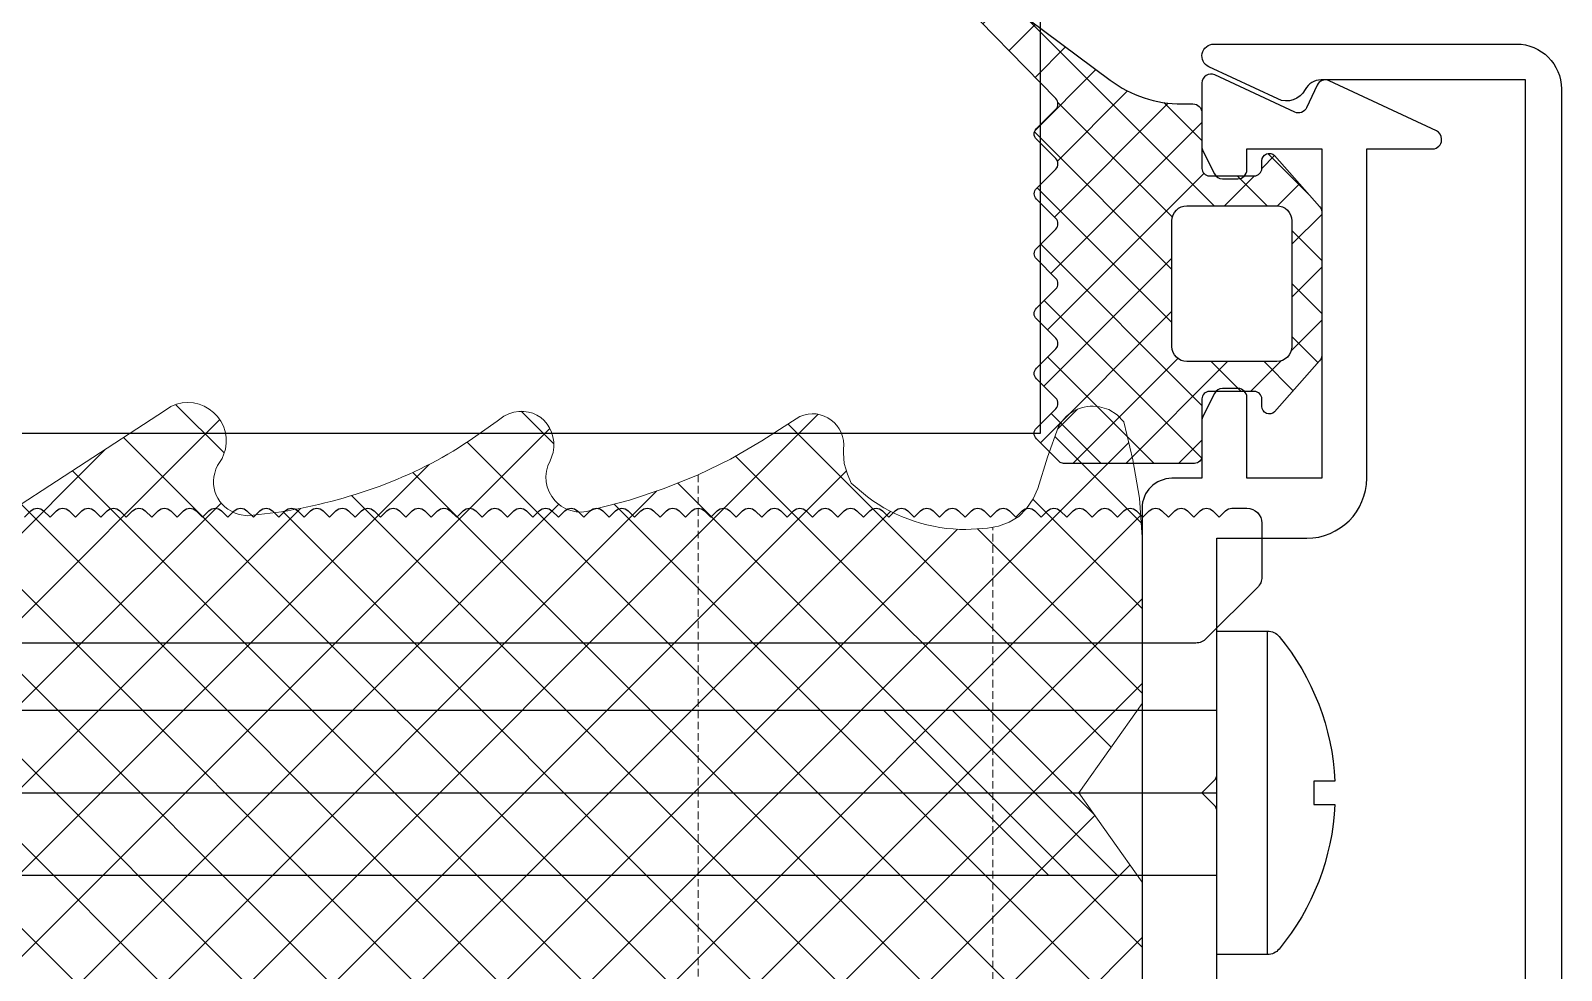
# Model space of a CAD drawing. Header units: millimetres. Extents: x 1744 to 18744, y -2272 to 2782.
# Drawn here: x 6780.4 to 6831.5, y 2193.2 to 2224.6 of the extents above; entities that cross this region are included whole.
import ezdxf

# ---------------------------------------------------------------- set-up
doc = ezdxf.new("R2010")
doc.units = ezdxf.units.MM
doc.linetypes.add('HIDDEN', pattern=[0.375, 0.25, -0.125])
for name, color, linetype, lineweight in [('2', 3, 'HIDDEN', 13), ('Уплотнители', 1, 'Continuous', 20), ('Штриховка', 1, 'Continuous', 5)]:
    doc.layers.add(name, color=color, linetype=linetype, lineweight=lineweight)
doc.layers.add('Steklopaket 50mm', color=100, linetype='Continuous')

# ---------------------------------------------------------------- blocks, each defined once
blk = doc.blocks.new('КПС 758')
blk.add_lwpolyline([(-23.77189233610943, 2.328926368117663, 0.4142135623730884), (-23.62678547851965, 1.930248553484943), (-22.87189233610797, 1.578236100090633, -0.4142135623730148), (-22.72678547852001, 1.179558285457004), (-23.97189233611016, -1.490581987416135, 0.5486187866266384), (-23.69999999999846, -1.917367465938241), (-21.57082039324769, -1.917367465938241, 0.1164338214658533), (-21.43665631459908, -1.885695623238006), (-20.66583592134839, -1.500285426613571, 0.2840790438404192), (-20.49999999999773, -1.231957269312714), (-20.49999999999773, -0.7173674659375138, 0.4142135623730951), (-20.79999999999882, -0.4173674659382415), (-21.49999999999772, -0.4173674659382415), (-21.49999999999772, 2.082632534061755), (-10.49999999999772, 2.082632534061755), (-10.49999999999772, -0.4173674659382415), (-13.19999999999845, -0.4173674659382415, 0.4142135623730951), (-13.49999999999772, -0.7173674659375138), (-13.49999999999772, -1.231957269312714, 0.2840790438404195), (-13.33416407864888, -1.500285426613571), (-12.56334368539819, -1.885695623238006, 0.1164338214657995), (-12.42917960674776, -1.917367465938241), (-10.49999999999772, -1.917367465938241), (-10.49999999999772, -2.917367465938241, 0.414213562373069), (-9.499999999997726, -3.917367465938241), (9.500000000000451, -3.917367465938241, 0.4142135623730703), (10.50000000000045, -2.917367465938241), (10.50000000000045, -1.917367465938241), (12.42917960675231, -1.917367465938241, 0.116433821465798), (12.56334368540092, -1.885695623238006), (13.33416407865161, -1.500285426613571, 0.2840790438404168), (13.50000000000227, -1.231957269312714), (13.50000000000227, -0.7173674659375138, 0.4142135623730951), (13.20000000000118, -0.4173674659382415), (10.50000000000227, -0.4173674659382415), (10.50000000000227, 2.082632534061755), (21.50000000000227, 2.082632534061755), (21.50000000000227, -0.4173674659382415), (20.80000000000155, -0.4173674659382415, 0.4142135623730951), (20.50000000000228, -0.7173674659375138), (20.50000000000228, -1.231957269312714, 0.2840790438404166), (20.66583592135112, -1.500285426613571), (21.4366563146018, -1.885695623238006, 0.1164338214658603), (21.57082039325223, -1.917367465938241), (23.70000000000118, -1.917367465938241, 0.5486187866266258), (23.97189233611289, -1.490581987416135), (22.72678547852456, 1.179558285457004, -0.4142135623730013), (22.87189233611252, 1.578236100090633), (23.6267854785242, 1.930248553484943, 0.4142135623730747), (23.77189233611398, 2.328926368117663), (22.10228166233765, 5.909418012584409, 0.2914734195861182), (21.83038932622776, 6.082632534061757), (21.80000000000155, 6.082632534061757, 0.4142135623731233), (21.50000000000227, 5.782632534062487), (21.50000000000227, 3.582632534061758), (10.50000000000227, 3.582632534061758, 0.4142135623730284), (8.50000000000227, 1.582632534061754), (8.500000000000455, -1.41736746593824), (0.6242640687128187, -1.41736746593824, 0.1989123673797095), (0.4121320343588195, -1.505235431581695), (2.2737e-12, -1.917367465938241), (-0.4121320343542723, -1.505235431581695, 0.1989123673797164), (-0.6242640687100903, -1.41736746593824), (-8.499999999997726, -1.41736746593824), (-8.499999999997726, 1.582632534061754, 0.4142135623730284), (-10.49999999999772, 3.582632534061758), (-21.49999999999772, 3.582632534061758), (-21.49999999999772, 5.782632534062487, 0.4142135623731232), (-21.79999999999882, 6.082632534061757), (-21.83038932622321, 6.082632534061757, 0.2914734195861226), (-22.10228166233493, 5.909418012584409)], format="xyb", close=True)
blk = doc.blocks.new('ТПУ-007ММ')
at = {"true_color": 0xafd9aa}
h = blk.add_hatch(dxfattribs=at)
h.set_pattern_fill('ANSI37', color=9, scale=10, angle=180, style=0)
h.set_pattern_definition([(225, (-3851.062278646376, 2334.401214431863), (0.8838834764831842, -0.8838834764831845), []), (315, (-3851.062278646376, 2334.401214431863), (0.8838834764831845, 0.8838834764831842), [])])
edge = h.paths.add_edge_path(flags=16)
edge.add_line((2.100000000000362, -1), (-2.099999999999452, -1))
edge.add_arc((-2.099999999999452, -1.5), 0.5, 90, 180)
edge.add_line((-2.599999999999451, -1.5), (-2.599999999999451, -4.5))
edge.add_arc((-2.099999999999452, -4.5), 0.5, 180, 270)
edge.add_line((-2.099999999999452, -5), (2.100000000000358, -5))
edge.add_arc((2.100000000000362, -4.5), 0.5, 270, 360)
edge.add_line((2.600000000000363, -4.5), (2.600000000000363, -1.5))
edge.add_arc((2.100000000000362, -1.5), 0.5, 0, 90)
edge = h.paths.add_edge_path()
edge.add_arc((-3.849999999999451, -2.25), 0.25, 0, 90, ccw=False)
edge.add_line((-3.599999999999451, -2.25), (-3.599999999999451, -3.75))
edge.add_arc((-3.849999999999451, -3.75), 0.25, -90, 0, ccw=False)
edge.add_line((-3.849999999999451, -4), (-5.75, -4))
edge.add_arc((-5.75, -4.25), 0.25, 90, 180)
edge.add_line((-6, -4.25), (-6, -8.620710677857005))
edge.add_arc((-5.800000000000141, -8.620710677856747), 0.1999999999998589, 180.0000000000738, 224.9999999902793)
edge.add_line((-5.941421356261344, -8.762132034069962), (-5.17677669529621, -9.52677669529612))
edge.add_arc((-4.999999999999771, -9.349999999999712), 0.2499999999997005, 224.9999999999954, 314.9999999087703)
edge.add_line((-4.82322330498482, -9.526776695577608), (-4.176776692393103, -8.880330085326475))
edge.add_arc((-3.999999997096437, -9.057106780622993), 0.2499999999999367, 45.000000091357606, 135.0000000000242, ccw=False)
edge.add_line((-3.823223302081713, -8.880330085044532), (-3.176776692393103, -9.526776695293393))
edge.add_arc((-2.999999997096209, -9.34999999999652), 0.2500000000003486, 224.9999999999965, 314.9999999096534)
edge.add_line((-2.823223302078075, -9.526776695572153), (-2.176776692393104, -8.880330085301011))
edge.add_arc((-1.999999997096438, -9.057106780597373), 0.2499999999998262, 45.00000009958609, 135.0000000000495, ccw=False)
edge.add_line((-1.823223302107178, -8.880330084993602), (-1.176776692393104, -9.526776695057832))
edge.add_arc((-0.9999999970964379, -9.349999999760962), 0.2500000000001829, 225.0000000000322, 314.9999999861131)
edge.add_line((-0.8232233018425175, -9.52677669510058), (-0.176776695296212, -8.880330086008142))
edge.add_arc((6.821e-13, -9.057106781304778), 0.2500000000001829, 44.9999998704028, 135.0000000000414, ccw=False)
edge.add_line((0.1767766956972991, -8.880330086407868), (0.8232233009784977, -9.526776695015087))
edge.add_arc((0.9999999962751644, -9.34999999971842), 0.2500000000000422, 225, 315)
edge.add_line((1.176776691571831, -9.526776695015087), (1.823223304952079, -8.880330085008154))
edge.add_arc((1.999999999848794, -9.057106780704647), 0.2499999999999543, 44.99999985266362, 134.9999998703907, ccw=False)
edge.add_line((2.176776695599983, -8.880330085862623), (2.823223300978497, -9.526776695015087))
edge.add_arc((2.999999996275163, -9.34999999971842), 0.2500000000000422, 225, 315)
edge.add_line((3.176776691571831, -9.526776695015087), (3.823223305644205, -8.880330084783964))
edge.add_arc((4.000000000540693, -9.057106780480296), 0.2499999999996804, 44.99999983277689, 134.9999998703798, ccw=False)
edge.add_line((4.176776696353043, -8.880330085699825), (4.823223300978495, -9.526776695015087))
edge.add_arc((4.999999996275163, -9.34999999971842), 0.2500000000000422, 225, 315)
edge.add_line((5.176776691571831, -9.526776695015087), (5.823223305103962, -8.880330084894466))
edge.add_arc((6.000000000000909, -9.057106780590932), 0.250000000000095, 44.99999997215542, 134.9999998704322, ccw=False)
edge.add_line((6.176776695383522, -8.880330085380137), (9.823223300978494, -12.42322330470324))
edge.add_arc((9.999999996275164, -12.24644660940657), 0.2500000000000422, 225, 315)
edge.add_line((10.17677669157183, -12.42322330470324), (10.38689254327437, -12.21310745542268))
edge.add_arc((10.21011584899605, -12.0363307591077), 0.2500000000000171, 314.9999996699439, 380.2248594312913)
edge.add_line((10.44470162820016, -11.94990441940035), (6.795423048550218, -7.064793884438586))
edge.add_arc((10.00000000000057, -4.67090864027216), 4.000000000000575, 179.9999999999984, 216.7604916387839, ccw=False)
edge.add_line((6, -4.670908640272044), (6, -4.299999999999727))
edge.add_arc((5.700000000000499, -4.299999999999498), 0.2999999999994998, 359.9999999999566, 449.9999999999565)
edge.add_line((5.700000000000727, -4), (3.850000000000362, -4))
edge.add_arc((3.850000000000362, -3.75), 0.25, 180, 270, ccw=False)
edge.add_line((3.600000000000362, -3.75), (3.600000000000362, -2.25))
edge.add_arc((3.850000000000362, -2.25), 0.25, 90, 180, ccw=False)
edge.add_line((3.850000000000362, -2), (4.100000000000362, -2))
edge.add_arc((4.100000000000316, -1.749999999999995), 0.2500000000000029, 270.0000000000106, 405.0646371708096)
edge.add_line((4.276577155499579, -1.573023989886223), (2.573188937358279, -0.0730239898862237))
edge.add_arc((2.396611781859076, -0.2499999999998687), 0.2499999999998686, 45.06463717079881, 90.00000000000345)
edge.add_line((2.396611781859064, 0), (-2.396611781858153, 0))
edge.add_arc((-2.39661178185817, -0.2499999999998687), 0.2499999999998687, 89.99999999999653, 134.9353628292011)
edge.add_line((-2.573188937357372, -0.0730239898862237), (-4.276577155498671, -1.573023989886223))
edge.add_arc((-4.099999999999398, -1.749999999999992), 0.2500000000000067, 134.9353628291926, 269.9999999999871)
edge.add_line((-4.09999999999945, -2), (-3.849999999999451, -2))
at = {"color": 9, "true_color": 0xafd9aa}
for points in [[(-3.849999999999451, -2, -0.4142135623730951), (-3.599999999999451, -2.25), (-3.599999999999451, -3.75, -0.4142135623730951), (-3.849999999999451, -4), (-5.75, -4, 0.4142135623730951), (-6, -4.25), (-6, -8.620710677857005, 0.1989123673352304), (-5.941421356261344, -8.762132034069962), (-5.17677669529621, -9.52677669529612, 0.4142135619067565), (-4.82322330498482, -9.526776695577608), (-4.176776692393103, -8.880330085326475, -0.4142135619062035), (-3.823223302081713, -8.880330085044532), (-3.176776692393103, -9.526776695293393, 0.4142135619112647), (-2.823223302078075, -9.526776695572153), (-2.176776692393104, -8.880330085301011, -0.4142135618642688), (-1.823223302107178, -8.880330084993602), (-1.176776692393104, -9.526776695057832, 0.4142135623019409), (-0.8232233018425175, -9.52677669510058), (-0.176776695296212, -8.880330086008142, -0.4142135630358015), (0.1767766956972991, -8.880330086407868), (0.8232233009784977, -9.526776695015087, 0.4142135623730951), (1.176776691571831, -9.526776695015087), (1.823223304952079, -8.880330085008154, -0.4142135624637165), (2.176776695599983, -8.880330085862623), (2.823223300978497, -9.526776695015087, 0.4142135623730959), (3.176776691571831, -9.526776695015087), (3.823223305644205, -8.880330084783964, -0.4142135625653189), (4.176776696353043, -8.880330085699825), (4.823223300978495, -9.526776695015087, 0.4142135623730951), (5.176776691571831, -9.526776695015087), (5.823223305103962, -8.880330084894466, -0.4142135618530923), (6.176776695383522, -8.880330085380137), (9.823223300978494, -12.42322330470324, 0.4142135623730951), (10.17677669157183, -12.42322330470324), (10.38689254327437, -12.21310745542268, 0.2925382143430558), (10.44470162820016, -11.94990441940035), (6.795423048550218, -7.064793884438586, -0.1617877531424436), (6, -4.670908640272044), (6, -4.299999999999727, 0.4142135623730951), (5.700000000000727, -4), (3.850000000000362, -4, -0.4142135623730951), (3.600000000000362, -3.75), (3.600000000000362, -2.25, -0.4142135623730951), (3.850000000000362, -2), (4.100000000000362, -2, 0.6685866648355444), (4.276577155499579, -1.573023989886223), (2.573188937358279, -0.0730239898862237, 0.1986191920077149), (2.396611781859064, 0), (-2.396611781858154, 0, 0.1986191920077149), (-2.573188937357372, -0.0730239898862237), (-4.276577155498671, -1.573023989886223, 0.668586664835515), (-4.09999999999945, -2)], [(2.100000000000362, -1), (-2.099999999999452, -1, 0.4142135623730951), (-2.599999999999451, -1.5), (-2.599999999999451, -4.5, 0.4142135623730951), (-2.099999999999452, -5), (2.100000000000362, -5, 0.4142135623730951), (2.600000000000363, -4.5), (2.600000000000363, -1.5, 0.4142135623730951)]]:
    blk.add_lwpolyline(points, format="xyb", close=True, dxfattribs=at)
blk = doc.blocks.new('ВС 5.5х60 А2 DIN7981')
for p, q in [((0, 1.18234e-11), (0, -59.99999999997633)), ((-5.40000000000509, -61.68969696194199), (5.399999999994179, -61.68969696194199))]:
    blk.add_line(p, q)
for points in [[(2.749999999994543, -59.99999999997633), (2.749999999992724, -5.897394031388103), (-5.457e-12, 1.18234e-11), (-2.750000000005456, -5.897394031388103), (-2.750000000005456, -59.99999999997633)], [(-2.750000000003633, -56.67128480155316), (2.749999999994543, -51.17128480155407), (2.749999999994543, -48.879618134888), (-2.750000000003633, -54.37961813488619)]]:
    blk.add_lwpolyline(points, close=True)
blk.add_lwpolyline([(-0.3930000000054861, -63.94057696377878, -0.1618488601451376), (-5.218181818185255, -62.07539156986239, -0.2238875363520592), (-5.40000000000509, -61.68969696194199), (-5.40000000000509, -59.99999999997633), (5.399999999994179, -59.99999999997633), (5.399999999994179, -61.68969696194199, -0.2238875363520589), (5.218181818174342, -62.07539156986239, -0.1618488601451411), (0.3929999999945721, -63.94057696377878), (0.3929999999945721, -63.24028786657891), (-0.3930000000054861, -63.24028786657891)], format="xyb", close=True)
blk = doc.blocks.new('КПС 954')
at = {"color": 0}
blk.add_lwpolyline([(-22.19491347237363, -3.800000000001091), (-22.40704550673127, -3.587867965644363, 0.4142135623730951), (-22.83130957544199, -3.587867965644363), (-23.04344160979872, -3.800000000001091), (-23.25557364415454, -3.587867965644363, 0.4142135623730951), (-23.67983771286526, -3.587867965644363), (-23.89196974722199, -3.800000000001091), (-24.10410178157781, -3.587867965644363, 0.4142135623730951), (-24.52836585028945, -3.587867965644363), (-24.74049788464617, -3.800000000001091), (-24.952629919002, -3.587867965644363, 0.4142135623730951), (-25.37689398771272, -3.587867965644363), (-25.58902602207036, -3.800000000001091), (-25.80115805642345, -3.587867965644363, 0.4142135623730951), (-26.2254221251369, -3.587867965644363), (-26.43755415949363, -3.800000000001091), (-26.64968619384945, -3.587867965644363, 0.4142135623730951), (-27.07395026256108, -3.587867965644363), (-27.28608229691781, -3.800000000001091), (-27.4982143312709, -3.587867965644363, 0.4142135623730951), (-27.92247839998618, -3.587867965644363), (-28.13461043434108, -3.800000000001091), (-28.34674246869963, -3.587867965644363, 0.4142135623730951), (-28.77100653741036, -3.587867965644363), (-28.98313857176345, -3.800000000001091), (-29.195270606122, -3.587867965644363, 0.4142135623730951), (-29.61953467483363, -3.587867965644363), (-29.83166670918854, -3.800000000001091), (-30.04379874354436, -3.587867965644363, 0.4142135623730951), (-30.46806281225599, -3.587867965644363), (-30.68019484661272, -3.800000000001091), (-30.89232688096763, -3.587867965644363, 0.4142135623730951), (-31.31659094967927, -3.587867965644363), (-31.5287229840369, -3.800000000001091), (-31.74085501838999, -3.587867965644363, 0.4142135623730951), (-32.16511908710345, -3.587867965644363), (-32.37725112146018, -3.800000000001091), (-32.58938315581327, -3.587867965644363, 0.4142135623730951), (-33.01364722452945, -3.587867965644363), (-33.22577925888254, -3.800000000001091), (-33.43791129323927, -3.587867965644363, 0.4142135623730951), (-33.86217536195272, -3.587867965644363), (-34.07430739630581, -3.800000000001091), (-34.28643943066254, -3.587867965644363, 0.4142135623730951), (-34.71070349937509, -3.587867965644363), (-34.92283553372999, -3.800000000001091), (-35.13496756808673, -3.587867965644363, 0.4142135623730951), (-35.55923163680018, -3.587867965644363), (-35.77136367115328, -3.800000000001091), (-35.98349570551091, -3.587867965644363, 0.4142135623730951), (-36.40775977422436, -3.587867965644363), (-36.61989180857836, -3.800000000001091), (-36.83202384293418, -3.587867965644363, 0.4142135623730951), (-37.25628791164581, -3.587867965644363), (-37.46841994600163, -3.800000000001091), (-37.68055198035836, -3.587867965644363, 0.4142135623730951), (-38.10481604906818, -3.587867965644363), (-38.31694808342673, -3.800000000001091), (-38.52908011778163, -3.587867965644363, 0.4142135623730951), (-38.95334418649236, -3.587867965644363), (-39.16547622085, -3.800000000001091), (-39.37760825520399, -3.587867965644363, 0.4142135623730951), (-39.80187232391654, -3.587867965644363), (-40.01400435827327, -3.800000000001091), (-40.22613639262909, -3.587867965644363, 0.4142135623730951), (-40.65040046134071, -3.587867965644363), (-40.86253249569653, -3.800000000001091), (-41.07466453005327, -3.587867965644363, 0.4142135623730951), (-41.49892859876671, -3.587867965644363), (-41.71106063311981, -3.800000000001091), (-41.92319266747746, -3.587867965644363, 0.4142135623730951), (-42.34745673618816, -3.587867965644363), (-42.55958877054399, -3.800000000001091), (-42.7717208049007, -3.587867965644363, 0.4142135623730951), (-43.19598487361235, -3.587867965644363), (-43.40811690796907, -3.800000000001091), (-43.62024894232488, -3.587867965644363, 0.4142135623730951), (-44.04451301103563, -3.587867965644363), (-44.25664504539236, -3.800000000001091), (-44.46877707974546, -3.587867965644363, 0.4142135623730951), (-44.89304114845888, -3.587867965644363), (-45.10517318281654, -3.800000000001091), (-45.31730521716961, -3.587867965644363, 0.4142135623730951), (-45.74156928588307, -3.587867965644363), (-45.95370132023981, -3.800000000001091), (-46.1658333545929, -3.587867965644363, 0.4142135623730951), (-46.59009742330725, -3.587867965644363), (-46.80222945766399, -3.800000000001091), (-47.01436149201799, -3.587867965644363, 0.4142135623730951), (-47.43862556073054, -3.587867965644363), (-47.65075759508727, -3.800000000001091), (-47.86288962944126, -3.587867965644363, 0.4142135623730951), (-48.28715369815563, -3.587867965644363), (-48.49928573250871, -3.800000000001091), (-48.71141776686727, -3.587867965644363, 0.4142135623730951), (-49.13568183558073, -3.587867965644363), (-49.34781386993201, -3.800000000001091), (-49.55994590428963, -3.587867965644363, 0.4142135623730951), (-49.98420997300217, -3.587867965644363), (-50.19634200735618, -3.800000000001091), (-50.40847404171291, -3.587867965644363, 0.4142135623730951), (-50.83273811042545, -3.587867965644363), (-51.04487014478036, -3.800000000001091), (-51.25700217913617, -3.587867965644363, 0.4142135623730951), (-51.68126624784964, -3.587867965644363), (-51.89339828220636, -3.800000000001091), (-52.10553031655946, -3.587867965644363, 0.4142135623730951), (-52.52979438527109, -3.587867965644363), (-52.74192641962963, -3.800000000001091), (-52.95405845398363, -3.587867965644363, 0.4142135623730951), (-53.378322522698, -3.587867965644363), (-53.59045455705291, -3.800000000001091), (-53.80258659140963, -3.587867965644363, 0.4142135623730951), (-54.22685066012036, -3.587867965644363), (-54.43898269447527, -3.800000000001091), (-54.651114728832, -3.587867965644363, 0.4142135623730951), (-55.07537879754727, -3.587867965644363), (-55.28751083189852, -3.800000000001091), (-55.49964286625618, -3.587867965644363, 0.4142135623730951), (-55.92390693496781, -3.587867965644363), (-56.13603896932271, -3.800000000001091), (-56.34817100367945, -3.587867965644363, 0.4142135623730951), (-56.772435072392, -3.587867965644363), (-56.9845671067469, -3.800000000001091), (-57.19669914110363, -3.587867965644363, 0.4142135623730951), (-57.62096320981527, -3.587867965644363), (-57.83309524417018, -3.800000000001091), (-58.04522727852691, -3.587867965644363, 0.4142135623730951), (-58.46949134723764, -3.587867965644363), (-58.68162338159618, -3.800000000001091), (-58.89375541595018, -3.587867965644363, 0.4142135623730951), (-59.31801948466271, -3.587867965644363), (-59.53015151902036, -3.800000000001091), (-59.74228355337345, -3.587867965644363, 0.4142135623730951), (-60.16654762208691, -3.587867965644363), (-60.37867965644363, -3.800000000001091), (-60.59081169079854, -3.587867965644363, 0.4142135623730951), (-61.01507575951018, -3.587867965644363), (-61.22720779386509, -3.800000000001091), (-61.4393398282209, -3.587867965644363, 0.4142135623730951), (-61.86360389693527, -3.587867965644363), (-62.07573593128927, -3.800000000001091), (-62.287867965646, -3.587867965644363, 0.198912367379652), (-62.50000000000091, -3.5), (-63.00000000000091, -3.5, 0.4142135623731618), (-63.50000000000091, -4), (-63.50000000000091, -5.79289321881424, 0.1989123673796616), (-63.35355339059515, -6.146446609407576), (-61.64644660940846, -7.853553390594241, 0.1989123673796997), (-61.29289321881515, -8), (-3.000000000000909, -8, 0.4142135623730951)], format="xyb", dxfattribs=at)
blk = doc.blocks.new('Adifoam 530.082')
at = {"layer": 'Штриховка', "lineweight": 5}
h = blk.add_hatch(dxfattribs=at)
h.set_pattern_fill('ANSI37', color=256, scale=16, style=0)
h.set_pattern_definition([(45, (-11767.11427816318, 3725.758192763536), (-1.414213562373094, 1.414213562373094), []), (135, (-11767.11427816318, 3725.758192763536), (-1.414213562373094, -1.414213562373094), [])])
h.paths.add_polyline_path([(-49.05925030256549, 9.237499111162832), (-49.25513905690241, 9.272067714916828), (-49.60338573170156, 9.402660218061557), (-49.9298669891832, 9.59854897201876), (-50.19105199528532, 9.859733978308213), (-50.40870616712709, 10.18621523540923), (-50.56106408720916, 10.53446191020839), (-50.88754534468989, 11.57920193460586), (-51.2575574368093, 12.60217654206644), (-51.45344619114621, 12.86336154759692), (-51.69286578011814, 13.08101571925135), (-51.99758162047327, 13.21160822239608), (-52.30229746082568, 13.2769044739689), (-52.62877871830824, 13.2769044739689), (-52.93349455885437, 13.16807738852139), (-53.21644498207843, 12.99395405074165), (-53.43409915373467, 12.75453446214942), (-53.7388149940889, 11.49214026609616), (-53.9564691659325, 10.20798065310646), (-54.0435308344422, 8.902055622420447), (-54.0435308344422, 3.351874244087865), (-51.93228536909099, 0.3700120917360437), (-49.05925030256549, 0.3700120917360437)])
edge = h.paths.add_edge_path()
edge.add_line((-39.22128174138561, 10.99153567121539), (-40.30955259984692, 11.51390568303395))
edge.add_line((-40.30955259984692, 11.51390568303304), (-41.35429262405703, 12.12333736412165))
edge.add_line((-41.35429262405613, 12.12333736412256), (-42.37726723113701, 12.79806529602501))
edge.add_line((-42.37726723113701, 12.79806529602501), (-42.61668681991795, 12.92865779916974))
edge.add_spline(control_points=[(-42.61668681991795, 12.92865779916883), (-43.34111245484018, 13.2776299877396), (-44.19830713440842, 12.63736396643208), (-44.07496977030768, 11.84038694089531)], knot_values=[0, 0, 0, 0, 1, 1, 1, 1], degree=3, periodic=0)
edge.add_line((-44.07496977030768, 11.84038694089531), (-44.07496977030768, 11.81862152319809))
edge.add_line((-44.07496977030768, 11.81862152319809), (-44.07496977030768, 11.70979443775149))
edge.add_line((-44.07496977030768, 11.70979443775059), (-44.09673518762612, 11.36154776295143))
edge.add_line((-44.09673518762518, 11.36154776295143), (-44.20556227345239, 11.01330108815227))
edge.add_line((-44.20556227345332, 11.01330108815227), (-44.33615477640706, 10.70858524798814))
edge.add_line((-44.33615477640706, 10.70858524798814), (-44.88029020573503, 10.25151148698205))
edge.add_spline(control_points=[(-44.88029020573594, 10.25151148698205), (-45.78282950436642, 9.545949214103077), (-47.02454655394832, 9.154534461932595), (-48.16686819843835, 9.1632406287099)], knot_values=[0, 0, 0, 0, 1, 1, 1, 1], degree=3, periodic=0)
edge.add_line((-48.16686819843835, 9.1632406287099), (-48.885126965165, 9.20677146334492))
edge.add_line((-48.88512696516682, 9.20677146334492), (-49.05925030256639, 9.237499111163288))
edge.add_line((-49.05925030256549, 9.237499111162832), (-49.05925030256549, 0.3700120917358163))
edge.add_line((-49.05925030256549, 0.3700120917360437), (-39.2212817413847, 0.3700120917360437))
edge.add_line((-39.22128174138561, 0.3700120917360437), (-39.22128174138561, 10.99153567121539))
edge = h.paths.add_edge_path()
edge.add_line((-12.10157194680323, 5.702539298413284), (-12.64570737613121, 7.313180169265022))
edge.add_line((-12.64570737613212, 7.313180169265247), (-12.62394195900468, 7.552599757857477))
edge.add_line((-12.62394195900379, 7.552599757856566), (-12.53688029030309, 7.770253930271338))
edge.add_line((-12.53688029030491, 7.770253930271338), (-12.40628778735117, 7.944377267290747))
edge.add_line((-12.40628778734935, 7.944377267290747), (-12.1886336156931, 8.053204352737566))
edge.add_line((-12.1886336156931, 8.053204352737337), (-11.9709794438495, 8.09673518737236))
edge.add_line((-11.9709794438495, 8.09673518737236), (-10.7303506653061, 7.922611850352947))
edge.add_line((-10.7303506653061, 7.922611850352947), (-9.489721886569898, 7.661426844063271))
edge.add_line((-9.489721886571717, 7.661426844063496), (-8.270858524772848, 7.334945586201455))
edge.add_line((-8.270858524771027, 7.334945586202137), (-7.073760580479754, 6.921402659830391))
edge.add_line((-7.073760580480666, 6.921402659830162), (-6.812575574383116, 6.87787182595548))
edge.add_line((-6.812575574384027, 6.87787182595639), (-6.529625151156324, 6.921402659830846))
edge.add_spline(control_points=[(-6.529625151155414, 6.921402659830162), (-5.801934703880758, 7.079927448868602), (-5.434824667610881, 8.059008464428185), (-5.963724304701826, 8.619105199191836)], knot_values=[0, 0, 0, 0, 1, 1, 1, 1], degree=3, periodic=0)
edge.add_line((-5.963724304701826, 8.619105199191836), (-6.137847642101405, 8.814993953908468))
edge.add_line((-6.137847642101405, 8.814993953908468), (-12.47158403892081, 13.01571946767944))
edge.add_spline(control_points=[(-12.4715840389199, 13.01571946767944), (-13.13542926254376, 13.66178960067464), (-14.12756952845666, 13.35525997570357), (-14.32164449836455, 12.47158403892081)], knot_values=[0, 0, 0, 0, 1, 1, 1, 1], degree=3, periodic=0)
edge.add_line((-14.32164449836455, 12.47158403892081), (-14.34340991549197, 12.16686819799633))
edge.add_line((-14.34340991549288, 12.16686819799633), (-14.2781136639187, 10.53446191020748))
edge.add_line((-14.2781136639187, 10.53446191020839), (-14.256348246794, 10.27327690467928))
edge.add_spline(control_points=[(-14.25634824679218, 10.27327690467928), (-14.25417170509718, 9.70991535680514), (-14.81680773882181, 9.245586457325317), (-15.36638452238003, 9.293833131853717)], knot_values=[0, 0, 0, 0, 1, 1, 1, 1], degree=3, periodic=0)
edge.add_line((-15.33471295151321, 9.285915239137012), (-15.6275695286713, 9.359129383426533))
edge.add_line((-15.6275695286713, 9.359129383426533), (-21.43893591310371, 13.14631197082326))
edge.add_spline(control_points=[(-21.43893591310371, 13.14631197082326), (-22.39733978257391, 13.87363966139946), (-23.70725513919297, 12.94607013271888), (-23.4413542928196, 11.84038694089531)], knot_values=[0, 0, 0, 0, 1, 1, 1, 1], degree=3, periodic=0)
edge.add_line((-23.4413542928196, 11.84038694089531), (-23.33252720699238, 11.5356711007314))
edge.add_line((-23.33252720699238, 11.53567110073118), (-23.18016928671841, 11.29625151137861))
edge.add_spline(control_points=[(-23.18016928672114, 11.29625151137861), (-22.83591293842255, 10.63966142679919), (-23.18415961322171, 9.86408706169459), (-23.89842805344597, 9.663845223590666)], knot_values=[0, 0, 0, 0, 1, 1, 1, 1], degree=3, periodic=0)
edge.add_line((-23.89842805344597, 9.663845223590666), (-24.18137847667367, 9.642079806653557))
edge.add_line((-24.18137847667367, 9.642079806653783), (-25.31318016939167, 9.7509068921006))
edge.add_spline(control_points=[(-25.31318016939258, 9.750906892100373), (-27.6750906892612, 10.15211608208028), (-29.55888754552688, 10.82648125747573), (-31.58162031444954, 12.12333736412256)], knot_values=[0, 0, 0, 0, 1, 1, 1, 1], degree=3, periodic=0)
edge.add_line((-31.58162031444954, 12.12333736412256), (-32.51753325283062, 12.77629987908722))
edge.add_line((-32.51753325283062, 12.77629987908722), (-32.73518742467331, 12.95042321610663))
edge.add_spline(control_points=[(-32.73518742467241, 12.95042321610663), (-33.64897218866099, 13.4365175332814), (-34.56021765444893, 12.72333736390556), (-34.38935912939996, 11.73155985468747)], knot_values=[0, 0, 0, 0, 1, 1, 1, 1], degree=3, periodic=0)
edge.add_line((-34.38935912939996, 11.73155985468747), (-34.28053204357275, 11.47037484915836))
edge.add_line((-34.28053204357366, 11.47037484915927), (-34.17170495774462, 11.1656590082348))
edge.add_spline(control_points=[(-34.17170495774735, 11.1656590082348), (-33.93482466773094, 10.40858524771602), (-34.7085852480286, 9.635187424685682), (-35.45586457092578, 9.750906892100373)], knot_values=[0, 0, 0, 0, 1, 1, 1, 1], degree=3, periodic=0)
edge.add_line((-35.4326614763586, 9.744277436463562), (-35.76058041128, 9.837968561370415))
edge.add_line((-35.76058041127908, 9.837968561370415), (-36.93591293844202, 10.14268440153455))
edge.add_line((-36.93591293844202, 10.14268440153455), (-38.08948004847844, 10.53446191020816))
edge.add_line((-38.08948004847571, 10.53446191020839), (-39.22128174138561, 10.99153567121539))
edge.add_line((-39.22128174138561, 10.99153567121539), (-39.22128174138561, -10.25151148698228))
edge.add_line((-39.22128174138561, -10.25151148698205), (-38.08948004847753, -9.794437726735396))
edge.add_line((-38.08948004847571, -9.794437726736305), (-36.93591293844111, -9.402660218062463))
edge.add_line((-36.93591293844202, -9.402660218062463), (-35.76058041227407, -9.097944377395377))
edge.add_arc((-35.30440993406228, -10.16410335346745), 1.159649286400709, -28.003331200694106, 113.16431291852291, ccw=False)
edge.add_line((-34.28053204274875, -10.70858524584855), (-34.38935912939996, -10.99153567121561))
edge.add_spline(control_points=[(-34.38935912939996, -10.99153567121539), (-34.56021765444893, -11.98331318043347), (-33.64897218866099, -12.69649334904989), (-32.73518742467241, -12.21039903263454)], knot_values=[0, 0, 0, 0, 1, 1, 1, 1], degree=3, periodic=0)
edge.add_line((-32.73518742467241, -12.21039903263454), (-32.51753325282971, -12.03627569561354))
edge.add_line((-32.51753325283062, -12.03627569561376), (-31.58162031444954, -11.38331317989013))
edge.add_spline(control_points=[(-31.58162031444954, -11.38331317988923), (-29.70253929883438, -10.11946795629501), (-27.53579201934007, -9.381257557630306), (-25.31318016939258, -9.010882708628287)], knot_values=[0, 0, 0, 0, 1, 1, 1, 1], degree=3, periodic=0)
edge.add_line((-25.31318016939258, -9.010882708628287), (-24.18137847667277, -8.880290205483561))
edge.add_line((-24.18137847667367, -8.880290205483561), (-23.89842805344597, -8.923821040118582))
edge.add_spline(control_points=[(-23.89842805344597, -8.923821040118582), (-23.15550181393883, -9.141112454507036), (-22.8464328901955, -9.888754534479176), (-23.18016928672114, -10.55622732790652)], knot_values=[0, 0, 0, 0, 1, 1, 1, 1], degree=3, periodic=0)
edge.add_line((-23.18016928672114, -10.55622732790652), (-23.33252720699238, -10.79564691649875))
edge.add_line((-23.33252720699238, -10.79564691649875), (-23.4413542928196, -11.10036275666289))
edge.add_spline(control_points=[(-23.4413542928196, -11.10036275666289), (-23.70725513919297, -12.2060459492468), (-22.39733978257391, -13.13361547792738), (-21.43893591310371, -12.40628778735117)], knot_values=[0, 0, 0, 0, 1, 1, 1, 1], degree=3, periodic=0)
edge.add_line((-21.43893591310371, -12.40628778735117), (-15.6275695286713, -8.619105199193427))
edge.add_line((-15.6275695286713, -8.619105199194108), (-15.36638452238003, -8.553808947622201))
edge.add_spline(control_points=[(-15.36638452238003, -8.553808947622201), (-14.82370012116916, -8.506287786864503), (-14.26940749695677, -8.957557436941897), (-14.25634824679218, -9.511487303509968)], knot_values=[0, 0, 0, 0, 1, 1, 1, 1], degree=3, periodic=0)
edge.add_line((-14.25634824679218, -9.511487303509968), (-14.27811366391961, -9.794437726737211))
edge.add_line((-14.2781136639187, -9.794437726736305), (-14.34340991549288, -11.42684401452425))
edge.add_line((-14.34340991549288, -11.42684401452425), (-14.32164449836546, -11.73155985468838))
edge.add_spline(control_points=[(-14.32164449836455, -11.73155985468929), (-14.17291414752071, -12.59782345792064), (-13.07448609454877, -12.89709794442024), (-12.4715840389199, -12.27569528420736)], knot_values=[0, 0, 0, 0, 1, 1, 1, 1], degree=3, periodic=0)
edge.add_line((-12.4715840389199, -12.27569528420736), (-6.137847642100496, -8.074969770436608))
edge.add_line((-6.137847642101405, -8.074969770436383), (-5.963724304701826, -7.879081015719747))
edge.add_spline(control_points=[(-5.963724304701826, -7.879081015719747), (-5.434824667610881, -7.318984280956101), (-5.801934703880758, -6.339903264636178), (-6.529625151155414, -6.181378476358077)], knot_values=[0, 0, 0, 0, 1, 1, 1, 1], degree=3, periodic=0)
edge.add_line((-6.529625151155414, -6.181378476358077), (-6.812575574383116, -6.137847642483392))
edge.add_line((-6.812575574384027, -6.137847642484302), (-7.073760580481575, -6.181378476358985))
edge.add_line((-7.073760580480666, -6.181378476358077), (-8.270858524771937, -6.594921402729141))
edge.add_line((-8.270858524771027, -6.594921402730051), (-9.489721886569898, -6.921402659831755))
edge.add_line((-9.489721886571717, -6.921402659831982), (-10.73035066530701, -7.182587666121435))
edge.add_line((-10.7303506653061, -7.182587666121435), (-11.97097944385041, -7.356711003901182))
edge.add_line((-11.9709794438495, -7.356711003900272), (-12.1886336156931, -7.313180169265247))
edge.add_line((-12.1886336156931, -7.313180169265247), (-12.40628778734935, -7.204353083818657))
edge.add_line((-12.40628778734935, -7.204353083818657), (-12.53688029030491, -7.008464329101797))
edge.add_line((-12.53688029030491, -7.008464329102022), (-12.6239419590056, -6.812575574385391))
edge.add_line((-12.62394195900379, -6.812575574384482), (-12.64570737613121, -6.573155985793162))
edge.add_line((-12.64570737613212, -6.573155985793162), (-12.10157194680414, -4.962515114942789))
edge.add_line((-12.10157194680323, -4.962515114942106), (-11.81862152357644, -4.157194679894018))
edge.add_line((-11.81862152357644, -4.157194679894018), (-11.60096735192201, -3.330108827150978))
edge.add_line((-11.60096735192382, -3.330108827151886), (-11.38331318026939, -2.960096735415842))
edge.add_line((-11.38331318026758, -2.960096735414936), (-11.10036275703987, -2.65538089449069))
edge.add_line((-11.10036275704078, -2.655380894490459), (-10.77388149956004, -2.394195888961348))
edge.add_line((-10.77388149955914, -2.394195888961348), (-10.40386940763255, -2.176541717306918))
edge.add_line((-10.40386940763164, -2.176541717306918), (-10.01209189857763, -2.045949214162189))
edge.add_line((-10.01209189857763, -2.045949214162189), (-8.902055622797887, -1.741233373998056))
edge.add_arc((-5.200262622925947, -17.21688216916982), 15.91222728109998, 82.6186907048916, 103.45244755587112, ccw=False)
edge.add_line((-3.155985489749581, -1.436517533073581), (-2.002418379903244, -1.61064087085333))
edge.add_line((-2.002418379903244, -1.61064087085333), (-1.632406287786579, -1.654171704728014))
edge.add_line((-1.63240628778476, -1.654171704728014), (-1.262394196050991, -1.61064087085333))
edge.add_spline(control_points=[(-1.262394196051899, -1.61064087085333), (-0.5020556228046189, -1.398790810128502), (-0.0072551392313471, -0.8024183799616365), (0, 0)], knot_values=[0, 0, 0, 0, 1, 1, 1, 1], degree=3, periodic=0)
edge.add_line((0, 0), (-0.0435308344422083, 0.3700120917360437))
edge.add_line((-0.0435308344422083, 0.3700120917360437), (0, 0.7400241834720874))
edge.add_spline(control_points=[(0, 0.7400241834720874), (0.0253929865557439, 1.474607013282366), (-0.5582829505219709, 2.225151148338681), (-1.262394196051899, 2.350665054325415)], knot_values=[0, 0, 0, 0, 1, 1, 1, 1], degree=3, periodic=0)
edge.add_line((-1.262394196051899, 2.350665054325415), (-1.632406287785665, 2.394195888960438))
edge.add_line((-1.63240628778476, 2.394195888960438), (-2.002418379903244, 2.350665054325415))
edge.add_line((-2.002418379903244, 2.350665054325415), (-3.155985489749581, 2.176541717305779))
edge.add_arc((-5.200262624995954, 17.95690635302207), 15.91222728098861, 256.5475524516901, 277.3813093026696, ccw=False)
edge.add_line((-8.90205562279698, 2.481257557470144), (-10.01209189857672, 2.785973397634279))
edge.add_line((-10.01209189857763, 2.785973397634279), (-10.40386940763164, 2.916565900778778))
edge.add_line((-10.40386940763164, 2.916565900779004), (-10.77388149955823, 3.134220072433663))
edge.add_line((-10.77388149955914, 3.134220072433435), (-11.10036275703987, 3.395405078722886))
edge.add_line((-11.10036275704078, 3.395405078722886), (-11.38331318026849, 3.700120918887022))
edge.add_line((-11.38331318026758, 3.700120918887022), (-11.60096735192201, 4.070133010623748))
edge.add_line((-11.60096735192382, 4.070133010623973), (-11.81862152357826, 4.897218863367013))
edge.add_line((-11.81862152357644, 4.897218863366106), (-12.10157194680323, 5.702539298412375))
edge = h.paths.add_edge_path()
edge.add_line((-39.22128174138561, 0.3700120917360437), (-49.05925030256639, 0.3700120917360437))
edge.add_line((-49.05925030256549, 0.3700120917360437), (-49.05925030256549, -8.497474926930863))
edge.add_line((-49.05925030256549, -8.497474926930863), (-48.88512696516591, -8.466747279112496))
edge.add_line((-48.88512696516682, -8.466747279111585), (-48.16686819844107, -8.423216445234857))
edge.add_spline(control_points=[(-48.16686819843835, -8.42321644523554), (-47.02454655394832, -8.414510277701082), (-45.78246674748334, -8.805925030629624), (-44.88029020573594, -9.511487303509968)], knot_values=[0, 0, 0, 0, 1, 1, 1, 1], degree=3, periodic=0)
edge.add_line((-44.88029020573594, -9.511487303509968), (-44.33615477640795, -9.968561064516054))
edge.add_line((-44.33615477640706, -9.968561064516054), (-44.20556227345332, -10.27327690468019))
edge.add_line((-44.20556227345332, -10.27327690468019), (-44.09673518762612, -10.62152357947934))
edge.add_line((-44.09673518762518, -10.62152357947934), (-44.07496977030677, -10.9697702542785))
edge.add_line((-44.07496977030768, -10.9697702542785), (-44.07496977030768, -10.99153567121539))
edge.add_line((-44.07496977030768, -10.99153567121539), (-44.07496977030768, -11.1003627566622))
edge.add_spline(control_points=[(-44.07496977030768, -11.10036275666289), (-44.19141475225297, -11.90604594897468), (-43.34401451049415, -12.53434099191508), (-42.61668681991795, -12.18863361569674)], knot_values=[0, 0, 0, 0, 1, 1, 1, 1], degree=3, periodic=0)
edge.add_line((-42.61668681991795, -12.18863361569674), (-42.37726723113701, -12.03627569561217))
edge.add_line((-42.37726723113701, -12.0362756956124), (-41.35429262405703, -11.38331317988968))
edge.add_line((-41.35429262405613, -11.38331317988923), (-40.30955259984603, -10.77388149956095))
edge.add_line((-40.30955259984692, -10.77388149956095), (-39.22128174138561, -10.25151148698228))
edge.add_line((-39.22128174138561, -10.25151148698205), (-39.22128174138561, 0.370012091736271))
edge = h.paths.add_edge_path()
edge.add_line((-49.05925030256549, 0.3700120917360437), (-51.93228536909099, 0.3700120917360437))
edge.add_line((-51.93228536909099, 0.3700120917360437), (-54.0435308344422, -2.611850060615779))
edge.add_line((-54.0435308344422, -2.611850060615779), (-54.0435308344422, -2.633615477553348))
edge.add_line((-54.0435308344422, -2.633615477553576), (-54.0435308344422, -8.162031438946995))
edge.add_line((-54.0435308344422, -8.162031438946087), (-53.9564691659325, -9.467956468874943))
edge.add_line((-53.9564691659325, -9.467956468874943), (-53.7388149940889, -10.75211608186373))
edge.add_line((-53.7388149940889, -10.75211608186373), (-53.43409915373378, -12.0145102779179))
edge.add_line((-53.43409915373467, -12.0145102779179), (-53.21644498208113, -12.25392986726979))
edge.add_line((-53.21644498207843, -12.25392986726956), (-52.93349455885163, -12.42805320428897))
edge.add_line((-52.93349455885437, -12.42805320428897), (-52.62877871830914, -12.51511487279868))
edge.add_spline(control_points=[(-52.62877871830824, -12.51511487279868), (-52.04836759376849, -12.61015719431179), (-51.55574365189204, -12.37146311949118), (-51.2575574368093, -11.86215235783538)], knot_values=[0, 0, 0, 0, 1, 1, 1, 1], degree=3, periodic=0)
edge.add_line((-51.2575574368093, -11.86215235783538), (-50.88754534469081, -10.83917775113377))
edge.add_line((-50.88754534468989, -10.83917775113377), (-50.56106408720825, -9.794437726736305))
edge.add_line((-50.56106408720916, -9.794437726736305), (-50.408706167128, -9.446191051937149))
edge.add_line((-50.40870616712709, -9.446191051937149), (-50.19105199528532, -9.11970979407488))
edge.add_line((-50.19105199528532, -9.11970979407488), (-49.9298669891832, -8.858524788545992))
edge.add_line((-49.9298669891832, -8.858524788546674), (-49.60338573170338, -8.66263603383004))
edge.add_line((-49.60338573170156, -8.66263603382913), (-49.25513905690332, -8.532043530684401))
edge.add_line((-49.25513905690241, -8.532043530684401), (-49.05925030256639, -8.497474926930636))
edge.add_line((-49.05925030256549, -8.497474926930863), (-49.05925030256549, 0.3700120917360437))
at = {"layer": '2'}
for p, q in [((-39.22128174138561, -10.25151148698205), (-39.22128174138561, 10.99153567121539)), ((-49.05925030256549, 9.228536880281807), (-49.05925030256549, -8.488512696809723)), ((-19.1535671101592, 0.3700120917360437), (-51.93228536909099, 0.3700120917360437))]:
    blk.add_line(p, q, dxfattribs=at)
at = {"layer": 'Уплотнители'}
for points in [[(-52.62877871830824, -12.51511487279868), (-52.93349455885437, -12.42805320428897), (-53.21644498207843, -12.25392986726956), (-53.43409915373467, -12.0145102779179), (-53.7388149940889, -10.75211608186373), (-53.9564691659325, -9.467956468874943), (-54.0435308344422, -8.162031438946087), (-54.0435308344422, -2.611850060615779), (-51.93228536909099, 0.3700120917360437), (-54.0435308344422, 3.351874244087865), (-54.0435308344422, 8.902055622420447)], [(-51.93228536909099, 0.3700120917360437), (-51.93228536909099, 0.3482466747982471)], [(-54.0435308344422, -2.611850060615779), (-54.0435308344422, -2.633615477553576)], [(-54.0435308344422, -6.856106409019502), (-54.0435308344422, -6.87787182595639)], [(-51.2575574368093, -11.86215235783538), (-50.88754534468989, -10.83917775113377), (-50.56106408720916, -9.794437726736305), (-50.40870616712709, -9.446191051937149), (-50.19105199528532, -9.11970979407488), (-49.9298669891832, -8.858524788546674), (-49.60338573170156, -8.66263603382913), (-49.25513905690241, -8.532043530684401), (-48.88512696516682, -8.466747279111585), (-48.16686819843835, -8.42321644523554)], [(-21.43893591310371, -12.40628778735117), (-15.6275695286713, -8.619105199194108), (-15.36638452238003, -8.553808947622201)], [(-42.61668681991795, -12.18863361569674), (-42.37726723113701, -12.03627569561376), (-41.35429262405613, -11.38331317988923), (-40.30955259984692, -10.77388149956095), (-39.22128174138561, -10.25151148698205), (-38.08948004847571, -9.794437726736305), (-36.93591293844202, -9.402660218062463), (-35.76058041127908, -9.09794437713799)], [(-23.89842805344597, -8.923821040118582), (-24.18137847667367, -8.880290205483561), (-25.31318016939258, -9.010882708628287)], [(-44.07496977030768, -11.12212817436102), (-44.07496977030768, -11.10036275666289), (-44.07496977030768, -10.9697702542785), (-44.09673518762518, -10.62152357947934), (-44.20556227345332, -10.27327690468019), (-44.33615477640706, -9.968561064516054), (-44.88029020573594, -9.511487303509968)], [(-34.28053204357366, -10.73035066492593), (-34.28053204357366, -10.70858524798905), (-34.38935912939996, -10.99153567121539)], [(-23.4413542928196, -11.10036275666289), (-23.33252720699238, -10.79564691649875), (-23.18016928672114, -10.55622732790652)], [(-44.07496977030768, -10.9697702542785), (-44.07496977030768, -10.99153567121539)], [(-31.58162031444954, -11.38331317988923), (-32.51753325283062, -12.03627569561376), (-32.73518742467241, -12.21039903263454)]]:
    blk.add_lwpolyline(points, dxfattribs=at)
blk.add_arc((-35.30440993406228, -10.16410335346745), 1.159649286400655, 331.9966687021413, 113.1643128646082, dxfattribs=at)
for points in [[(-44.88029020573594, -9.511487303509968), (-45.78246674748334, -8.805925030629624), (-47.02454655394832, -8.414510277701082), (-48.16686819843835, -8.42321644523554)], [(-25.31318016939258, -9.010882708628287), (-27.53579201934007, -9.381257557630306), (-29.70253929883438, -10.11946795629501), (-31.58162031444954, -11.38331317988923)], [(-23.18016928672114, -10.55622732790652), (-22.8464328901955, -9.888754534479176), (-23.15550181393883, -9.141112454507036), (-23.89842805344597, -8.923821040118582)], [(-44.07496977030768, -11.10036275666289), (-44.19141475225297, -11.90604594897468), (-43.34401451049415, -12.53434099191508), (-42.61668681991795, -12.18863361569674)], [(-34.38935912939996, -10.99153567121539), (-34.56021765444893, -11.98331318043347), (-33.64897218866099, -12.69649334904989), (-32.73518742467241, -12.21039903263454)], [(-23.4413542928196, -11.10036275666289), (-23.70725513919297, -12.2060459492468), (-22.39733978257391, -13.13361547792738), (-21.43893591310371, -12.40628778735117)], [(-52.62877871830824, -12.51511487279868), (-52.04836759376849, -12.61015719431179), (-51.55574365189204, -12.37146311949118), (-51.2575574368093, -11.86215235783538)]]:
    blk.add_open_spline(points, degree=3, dxfattribs=at)
blk = doc.blocks.new('КП45309')
at = {"color": 0}
blk.add_lwpolyline([(-23.49999999999636, 2.524674022866747), (23.50000000000364, 2.524674022866747, -0.4142135623731006), (25.00000000000364, 1.024674022866747), (25.00000000000364, -9.075325977133618, -0.8025848516716022), (24.23747688518961, -9.24437328183012), (23.16558454907863, -6.945692748998227, -0.4015594422234813), (23.47692307692705, -6.028875826066722, 0.279739281223065), (23.80000000000473, -5.496603706313177), (23.80000000000473, 1.324674022866928), (-23.79999999999563, 1.324674022866928), (-23.79999999999563, -5.496603706313177, 0.279739281223065), (-23.47692307691978, -6.028875826066722, -0.4015594422234813), (-23.16558454906954, -6.945692748998227), (-24.23747688518052, -9.24437328183012, -0.8025848516716022), (-24.99999999999636, -9.075325977133618), (-24.99999999999636, 1.024674022866747, -0.4142135623731006)], format="xyb", close=True, dxfattribs=at)

msp = doc.modelspace()

# ---------------------------------------------------------------- linework, layer by layer
at = {"layer": 'Steklopaket 50mm'}
msp.add_lwpolyline([(6814.129242356078, 2241.525525446772), (6814.129242356078, 2211.138457734946), (6764.129242356078, 2211.138457734946), (6764.129242356078, 2241.170449036495)], dxfattribs=at)

# ---------------------------------------------------------------- block references
at = {"xscale": -1, "rotation": 270}
msp.add_blockref('ТПУ-007ММ', (6823.52924235607, 2216.138457734944), dxfattribs=at)
for name, p, rotation in [('КП45309', (6829.004568333208, 2199.138457734962), 270), ('КПС 758', (6821.446609822011, 2199.138457734947), 270), ('Adifoam 530.082', (6763.485711521628, 2199.508469826684), 180), ('ВС 5.5х60 А2 DIN7981', (6760.029242356096, 2199.13845773495), 90)]:
    msp.add_blockref(name, p, dxfattribs=dict(rotation=rotation))
at = {"xscale": -1}
msp.add_blockref('КПС 954', (6758.029242356066, 2212.138457734949), dxfattribs=at)

doc.saveas('drawing.dxf')
